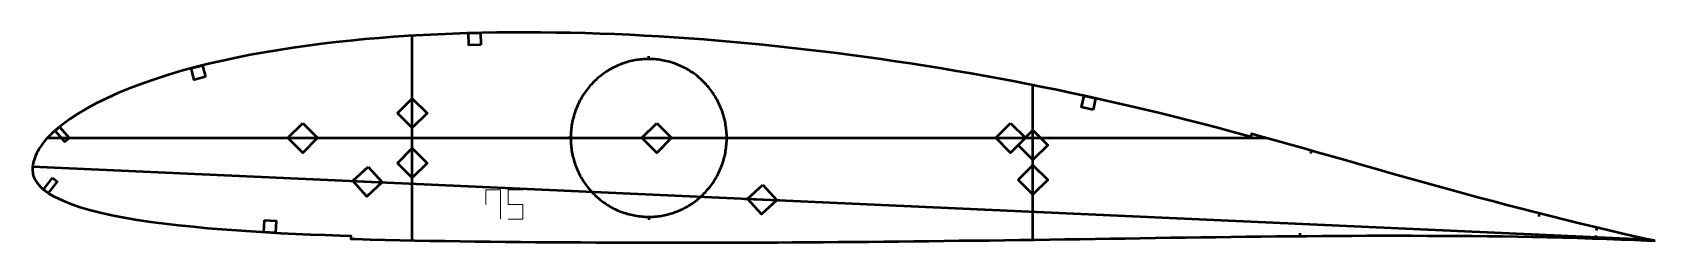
# Model space of a CAD drawing. Header units: metres. Extents: x 11 to 560, y 165 to 236.
import ezdxf

# ---------------------------------------------------------------- set-up
doc = ezdxf.new("R2010")
doc.units = ezdxf.units.M
doc.layers.add('Layer', color=1, linetype='Continuous', lineweight=50)
doc.layers.add('NumLabel', color=1, linetype='Continuous', lineweight=15)

msp = doc.modelspace()

# ---------------------------------------------------------------- linework, layer by layer
at = {"layer": 'Layer', "color": 7}
for p, q in [((139.32, 165.33), (139.32, 234.57)), ((139.32, 202.38), (139.32, 214.38)), ((349.32, 165.53), (349.32, 217.87)), ((349.32, 191.6), (349.32, 203.6)), ((15.94, 200), (428.1, 200)), ((96.27, 200), (108.27, 200)), ((216.02, 200), (228.02, 200)), ((335.77, 200), (347.77, 200)), ((139.32, 185.51), (139.32, 197.51)), ((10.88, 190.33), (557.92, 165.59)), ((349.32, 179.8), (349.32, 191.8)), ((118.19, 185.48), (130.18, 184.94)), ((251.71, 179.44), (263.7, 178.9))]:
    msp.add_line(p, q, dxfattribs=at)
at = {"layer": 'Layer'}
for p, q in [((219.32, 226.7), (219.32, 227.7)), ((192.92, 200), (191.92, 200)), ((245.72, 200), (246.72, 200)), ((443.48, 195.68), (443.23, 194.71)), ((219.32, 173.3), (219.32, 172.3)), ((520.63, 174.42), (520.41, 173.45)), ((439.64, 167.77), (439.63, 166.77)), ((519.66, 167.51), (519.64, 166.51)), ((539.66, 166.97), (539.63, 165.97)), ((540.06, 169.64), (539.85, 168.66))]:
    msp.add_line(p, q, dxfattribs=at)
for points in [[(559.53, 165.25), (557, 165.79), (552.87, 166.68), (548.43, 167.69), (543.79, 168.76), (539.02, 169.89), (534.18, 171.05), (529.3, 172.25), (524.4, 173.47), (519.49, 174.71), (514.58, 175.98), (509.67, 177.25), (504.76, 178.54), (499.87, 179.85), (494.98, 181.19), (490.09, 182.53), (485.19, 183.88), (480.29, 185.24), (475.38, 186.62), (470.46, 188), (465.55, 189.39), (460.64, 190.79), (455.74, 192.2), (450.85, 193.59), (445.95, 194.98), (441.05, 196.37), (436.15, 197.76), (431.25, 199.13), (426.35, 200.49), (423.29, 201.33), (423.02, 200.36), (421.2, 200.86), (416.31, 202.18), (411.42, 203.48), (406.52, 204.75), (401.63, 206.01), (396.73, 207.25), (391.84, 208.45), (386.95, 209.63), (382.04, 210.79), (377.12, 211.92), (372.2, 213.04), (367.28, 214.13), (362.36, 215.19), (357.44, 216.22), (352.5, 217.23), (347.56, 218.22), (342.63, 219.18), (337.68, 220.1), (332.73, 221.01), (327.77, 221.89), (322.81, 222.74), (317.85, 223.57), (312.88, 224.36), (307.9, 225.14), (302.92, 225.89), (297.94, 226.61), (292.95, 227.31), (287.95, 227.98), (282.96, 228.63), (277.97, 229.25), (272.97, 229.85), (267.97, 230.41), (262.96, 230.95), (257.96, 231.47), (252.96, 231.96), (247.95, 232.42), (242.94, 232.86), (237.94, 233.26), (232.93, 233.63), (227.92, 233.97), (222.91, 234.29), (217.89, 234.57), (212.88, 234.83), (207.88, 235.06), (202.88, 235.24), (197.87, 235.4), (192.87, 235.53), (187.87, 235.61), (182.86, 235.67), (177.87, 235.7), (172.88, 235.68), (167.9, 235.64), (162.92, 235.54), (157.94, 235.41), (152.96, 235.24), (147.99, 235.04), (143.03, 234.79), (138.08, 234.49), (133.12, 234.16), (128.18, 233.78), (123.26, 233.37), (118.36, 232.9), (113.47, 232.37), (108.59, 231.8), (103.74, 231.17), (98.9, 230.48), (94.07, 229.72), (89.26, 228.92), (84.49, 228.06), (79.77, 227.13), (75.08, 226.13), (70.44, 225.05), (65.85, 223.89), (61.3, 222.65), (56.82, 221.33), (52.42, 219.92), (48.12, 218.43), (43.94, 216.86), (39.92, 215.2), (36.08, 213.47), (32.49, 211.71), (29.18, 209.9), (26.2, 208.13), (23.59, 206.42), (21.34, 204.8), (19.43, 203.28), (17.84, 201.91), (16.5, 200.6), (15.39, 199.43), (14.49, 198.37), (13.75, 197.37), (13.13, 196.42), (12.63, 195.56), (12.22, 194.74), (11.88, 193.96), (11.6, 193.25), (11.37, 192.6), (11.2, 191.97), (11.06, 191.4), (10.96, 190.83), (10.88, 190.31), (10.83, 189.85), (10.86, 189.44), (10.89, 188.88), (10.92, 188.37), (10.99, 187.86), (11.11, 187.32), (11.3, 186.74), (11.58, 186.12), (11.94, 185.48), (12.4, 184.8), (12.98, 184.09), (13.67, 183.35), (14.5, 182.59), (15.49, 181.82), (16.7, 181.02), (18.15, 180.19), (19.87, 179.33), (21.86, 178.43), (24.21, 177.53), (26.99, 176.62), (30.18, 175.7), (33.74, 174.77), (37.65, 173.9), (41.85, 173.09), (46.25, 172.32), (50.79, 171.64), (55.46, 171.05), (60.28, 170.51), (65.16, 169.98), (70.02, 169.5), (74.89, 169.1), (79.86, 168.75), (84.86, 168.41), (89.86, 168.09), (94.85, 167.8), (99.85, 167.55), (104.86, 167.34), (109.91, 167.15), (114.97, 166.98), (118.55, 166.86), (118.52, 165.87), (120.02, 165.82), (125.08, 165.66), (130.13, 165.53), (135.16, 165.41), (140.21, 165.31), (145.29, 165.22), (150.38, 165.14), (155.48, 165.06), (160.59, 164.98), (165.7, 164.91), (170.81, 164.85), (175.91, 164.8), (181.02, 164.76), (186.13, 164.73), (191.26, 164.71), (196.39, 164.68), (201.52, 164.66), (206.64, 164.63), (211.76, 164.61), (216.88, 164.6), (222.01, 164.59), (227.13, 164.59), (232.26, 164.59), (237.38, 164.59), (242.5, 164.59), (247.62, 164.6), (252.75, 164.62), (257.87, 164.64), (262.99, 164.66), (268.11, 164.67), (273.22, 164.7), (278.33, 164.73), (283.45, 164.78), (288.57, 164.83), (293.69, 164.88), (298.81, 164.93), (303.93, 164.97), (309.04, 165.03), (314.14, 165.09), (319.25, 165.16), (324.35, 165.24), (329.46, 165.29), (334.57, 165.34), (339.68, 165.4), (344.78, 165.46), (349.89, 165.54), (355, 165.61), (360.11, 165.69), (365.22, 165.75), (370.32, 165.82), (375.42, 165.91), (380.53, 166), (385.64, 166.09), (390.75, 166.18), (395.86, 166.25), (400.98, 166.32), (406.1, 166.39), (411.22, 166.45), (416.33, 166.52), (421.44, 166.6), (426.54, 166.66), (431.65, 166.71), (436.76, 166.75), (441.89, 166.79), (447.01, 166.83), (452.13, 166.88), (457.24, 166.91), (462.35, 166.93), (467.46, 166.95), (472.56, 166.95), (477.66, 166.94), (482.76, 166.92), (487.85, 166.9), (492.95, 166.88), (498.03, 166.84), (503.12, 166.78), (508.21, 166.71), (513.29, 166.63), (518.37, 166.54), (523.45, 166.43), (528.51, 166.31), (533.54, 166.17), (538.53, 166.01), (543.45, 165.84), (548.24, 165.66), (552.8, 165.47), (557.03, 165.27), (559.61, 165.13)], [(245.72, 200), (245.71, 200.56), (245.7, 201.12), (245.67, 201.68), (245.63, 202.24), (245.57, 202.8), (245.51, 203.36), (245.43, 203.91), (245.35, 204.47), (245.25, 205.02), (245.14, 205.57), (245.02, 206.12), (244.88, 206.66), (244.74, 207.2), (244.59, 207.74), (244.42, 208.28), (244.24, 208.81), (244.05, 209.34), (243.85, 209.86), (243.64, 210.38), (243.42, 210.89), (243.19, 211.4), (242.95, 211.91), (242.7, 212.41), (242.43, 212.9), (242.16, 213.39), (241.88, 213.87), (241.58, 214.35), (241.28, 214.82), (240.97, 215.28), (240.64, 215.74), (240.31, 216.19), (239.97, 216.63), (239.62, 217.06), (239.26, 217.49), (238.89, 217.91), (238.52, 218.32), (238.13, 218.73), (237.74, 219.12), (237.34, 219.51), (236.93, 219.89), (236.51, 220.26), (236.09, 220.62), (235.66, 220.97), (235.22, 221.31), (234.77, 221.65), (234.32, 221.97), (233.86, 222.28), (233.39, 222.59), (232.92, 222.88), (232.44, 223.17), (231.95, 223.44), (231.46, 223.7), (230.97, 223.96), (230.47, 224.2), (229.96, 224.43), (229.45, 224.65), (228.94, 224.86), (228.42, 225.06), (227.9, 225.25), (227.37, 225.42), (226.84, 225.59), (226.31, 225.74), (225.77, 225.89), (225.23, 226.02), (224.69, 226.14), (224.15, 226.25), (223.6, 226.34), (223.05, 226.43), (222.5, 226.5), (221.95, 226.56), (221.4, 226.61), (220.84, 226.65), (220.29, 226.68), (219.73, 226.69), (219.18, 226.69), (218.62, 226.69), (218.07, 226.67), (217.52, 226.63), (216.96, 226.59), (216.41, 226.53), (215.86, 226.47), (215.31, 226.39), (214.76, 226.3), (214.22, 226.19), (213.68, 226.08), (213.13, 225.95), (212.6, 225.82), (212.06, 225.67), (211.53, 225.51), (211, 225.34), (210.48, 225.15), (209.96, 224.96), (209.44, 224.76), (208.93, 224.54), (208.42, 224.31), (207.92, 224.08), (207.42, 223.83), (206.93, 223.57), (206.44, 223.3), (205.96, 223.02), (205.48, 222.74), (205.01, 222.44), (204.55, 222.13), (204.09, 221.81), (203.64, 221.48), (203.2, 221.14), (202.76, 220.8), (202.34, 220.44), (201.92, 220.07), (201.5, 219.7), (201.1, 219.32), (200.7, 218.93), (200.31, 218.53), (199.93, 218.12), (199.56, 217.7), (199.19, 217.28), (198.84, 216.85), (198.49, 216.41), (198.16, 215.96), (197.83, 215.51), (197.51, 215.05), (197.2, 214.58), (196.91, 214.11), (196.62, 213.63), (196.34, 213.14), (196.07, 212.65), (195.81, 212.16), (195.57, 211.65), (195.33, 211.15), (195.1, 210.64), (194.89, 210.12), (194.68, 209.6), (194.49, 209.07), (194.31, 208.54), (194.13, 208.01), (193.97, 207.47), (193.82, 206.93), (193.68, 206.39), (193.56, 205.84), (193.44, 205.29), (193.34, 204.74), (193.24, 204.19), (193.16, 203.64), (193.09, 203.08), (193.04, 202.52), (192.99, 201.96), (192.95, 201.4), (192.93, 200.84), (192.92, 200.28), (192.92, 199.72), (192.93, 199.16), (192.95, 198.6), (192.99, 198.04), (193.04, 197.48), (193.09, 196.92), (193.16, 196.36), (193.24, 195.81), (193.34, 195.26), (193.44, 194.71), (193.56, 194.16), (193.68, 193.61), (193.82, 193.07), (193.97, 192.53), (194.13, 191.99), (194.31, 191.46), (194.49, 190.93), (194.68, 190.4), (194.89, 189.88), (195.1, 189.36), (195.33, 188.85), (195.57, 188.35), (195.81, 187.84), (196.07, 187.35), (196.34, 186.86), (196.62, 186.37), (196.91, 185.89), (197.2, 185.42), (197.51, 184.95), (197.83, 184.49), (198.16, 184.04), (198.49, 183.59), (198.84, 183.15), (199.19, 182.72), (199.56, 182.3), (199.93, 181.88), (200.31, 181.47), (200.7, 181.07), (201.1, 180.68), (201.5, 180.3), (201.92, 179.93), (202.34, 179.56), (202.76, 179.2), (203.2, 178.86), (203.64, 178.52), (204.09, 178.19), (204.55, 177.87), (205.01, 177.56), (205.48, 177.26), (205.96, 176.98), (206.44, 176.7), (206.93, 176.43), (207.42, 176.17), (207.92, 175.92), (208.42, 175.69), (208.93, 175.46), (209.44, 175.24), (209.96, 175.04), (210.48, 174.85), (211, 174.66), (211.53, 174.49), (212.06, 174.33), (212.6, 174.18), (213.13, 174.05), (213.68, 173.92), (214.22, 173.81), (214.76, 173.7), (215.31, 173.61), (215.86, 173.53), (216.41, 173.47), (216.96, 173.41), (217.52, 173.37), (218.07, 173.33), (218.62, 173.31), (219.18, 173.31), (219.73, 173.31), (220.29, 173.32), (220.84, 173.35), (221.4, 173.39), (221.95, 173.44), (222.5, 173.5), (223.05, 173.57), (223.6, 173.66), (224.15, 173.75), (224.69, 173.86), (225.23, 173.98), (225.77, 174.11), (226.31, 174.26), (226.84, 174.41), (227.37, 174.58), (227.9, 174.75), (228.42, 174.94), (228.94, 175.14), (229.45, 175.35), (229.96, 175.57), (230.47, 175.8), (230.97, 176.04), (231.46, 176.3), (231.95, 176.56), (232.44, 176.83), (232.92, 177.12), (233.39, 177.41), (233.86, 177.72), (234.32, 178.03), (234.77, 178.35), (235.22, 178.69), (235.66, 179.03), (236.09, 179.38), (236.51, 179.74), (236.93, 180.11), (237.34, 180.49), (237.74, 180.88), (238.13, 181.27), (238.52, 181.68), (238.89, 182.09), (239.26, 182.51), (239.62, 182.94), (239.97, 183.37), (240.31, 183.81), (240.64, 184.26), (240.97, 184.72), (241.28, 185.18), (241.58, 185.65), (241.88, 186.13), (242.16, 186.61), (242.43, 187.1), (242.7, 187.59), (242.95, 188.09), (243.19, 188.6), (243.42, 189.11), (243.64, 189.62), (243.85, 190.14), (244.05, 190.66), (244.24, 191.19), (244.42, 191.72), (244.59, 192.26), (244.74, 192.8), (244.88, 193.34), (245.02, 193.88), (245.14, 194.43), (245.25, 194.98), (245.35, 195.53), (245.43, 196.09), (245.51, 196.64), (245.57, 197.2), (245.63, 197.76), (245.67, 198.32), (245.7, 198.88), (245.71, 199.44), (245.72, 200)]]:
    msp.add_lwpolyline(points, close=True, dxfattribs=at)
for points in [[(162.48, 231.53), (158.48, 231.42), (158.38, 235.42), (162.38, 235.53), (162.48, 231.53)], [(69.36, 220.66), (65.49, 219.68), (64.51, 223.56), (68.39, 224.53), (69.36, 220.66)], [(369.65, 209.51), (365.75, 210.37), (366.61, 214.28), (370.52, 213.41), (369.65, 209.51)], [(134.32, 208.38), (139.32, 213.38), (144.32, 208.38), (139.32, 203.38), (134.32, 208.38)], [(23.26, 199.98), (21.74, 198.67), (18.47, 202.45), (19.99, 203.76), (23.26, 199.98)], [(102.27, 205), (107.27, 200), (102.27, 195), (97.27, 200), (102.27, 205)], [(222.02, 205), (227.02, 200), (222.02, 195), (217.02, 200), (222.02, 205)], [(341.77, 205), (346.77, 200), (341.77, 195), (336.77, 200), (341.77, 205)], [(344.32, 197.6), (349.32, 202.6), (354.32, 197.6), (349.32, 192.6), (344.32, 197.6)], [(134.32, 191.51), (139.32, 196.51), (144.32, 191.51), (139.32, 186.51), (134.32, 191.51)], [(124.41, 190.2), (129.18, 184.98), (123.96, 180.21), (119.19, 185.43), (124.41, 190.2)], [(344.32, 185.8), (349.32, 190.8), (354.32, 185.8), (349.32, 180.8), (344.32, 185.8)], [(17.61, 186.5), (19.2, 185.28), (16.14, 181.33), (14.56, 182.55), (17.61, 186.5)], [(257.93, 184.16), (262.7, 178.94), (257.48, 174.17), (252.71, 179.4), (257.93, 184.16)], [(89.31, 172.13), (93.3, 171.89), (93.07, 167.9), (89.07, 168.14), (89.31, 172.13)]]:
    msp.add_lwpolyline(points, dxfattribs=at)
at = {"layer": 'NumLabel', "color": 1}
for points in [[(164.23, 177.46), (164.23, 182.46), (169.23, 182.46), (169.23, 172.46)], [(176.73, 182.46), (171.73, 182.46), (171.73, 177.46), (176.73, 177.46), (176.73, 172.46), (171.73, 172.46)]]:
    msp.add_lwpolyline(points, dxfattribs=at)

doc.saveas('drawing.dxf')
